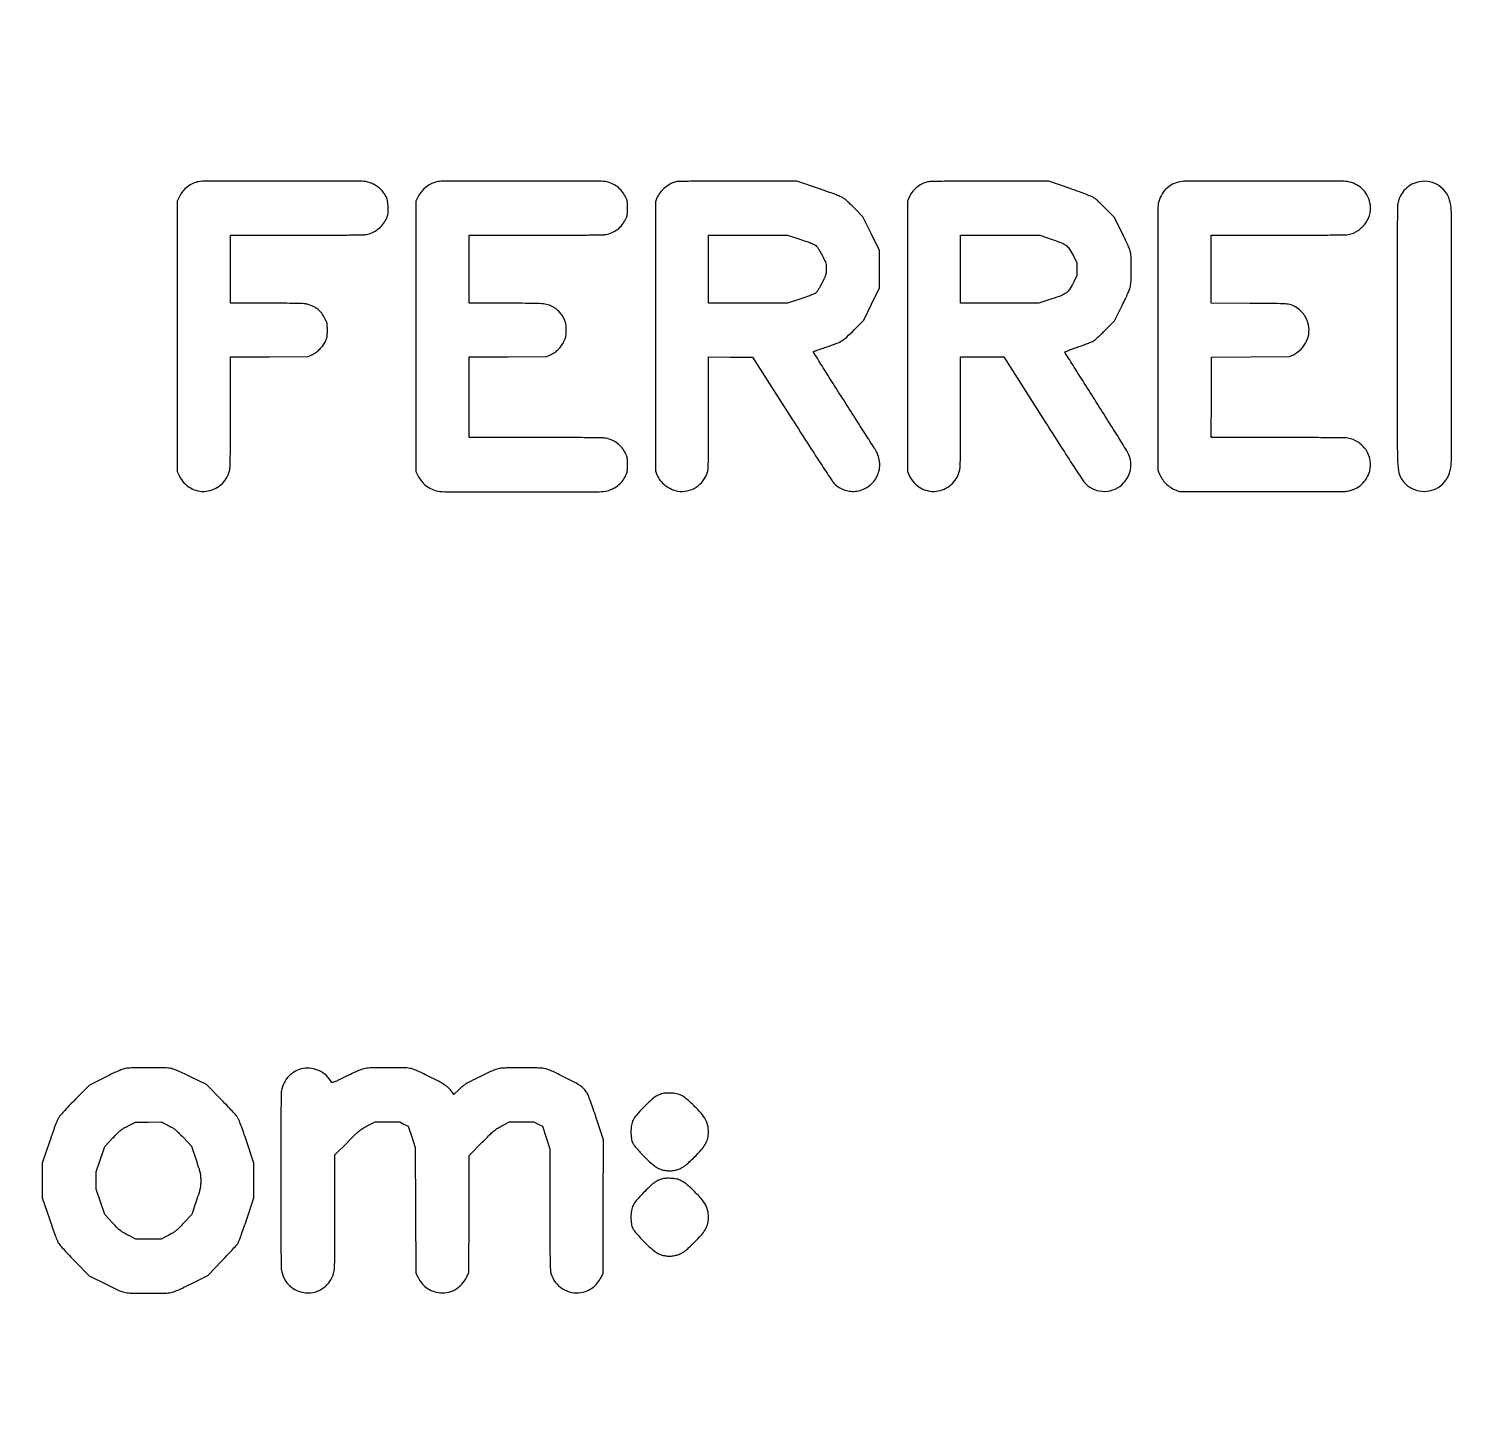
# Model space of a CAD drawing. Extents: x 980 to 25457, y 984 to 49020.
# Drawn here: x 18091 to 20272, y 40651 to 42737 of the extents above; entities that cross this region are included whole.
import ezdxf

# ---------------------------------------------------------------- set-up
doc = ezdxf.new("R2010")
doc.units = 0

msp = doc.modelspace()

# ---------------------------------------------------------------- linework, layer by layer
for points in [[(25353.176636, 36563.461695, -0.000001), (25352.040197, 20064.737908)], [(981.025332, 39243.286233, 0.000001), (980.725995, 36638.380945, 0.000022), (980.440705, 32466.957132, 0.000002), (980.203828, 20941, 0.000003), (980.107189, 12237.212398, 0.000012), (980.209361, 6804.802998)], [(1083.221486, 6831.128539, -0.000012), (1083.127559, 12273.089819, -0.000003), (1083.236026, 20942, -0.000002), (1083.488164, 32350.921193, -0.000022), (1083.779877, 36579.793336, -0.000001), (1084.083373, 39239.060792, -0.032823)], [(1895.500479, 7922.608607, -0.000003), (1895.516153, 10549.853821, -0.000001), (1895.574114, 14934.526042, -0.000001), (1895.654924, 19974.475505, -0.000001), (1895.750479, 25038.650259)], [(25455.283853, 8026.2, 0.000006), (25455.447111, 13939.785085, 0.000004), (25455.5, 20957, 0.000003), (25455.451202, 30583.274766, 0.000015), (25455.249846, 35648.33495)], [(23837.04827, 49018.908979, 0.000001), (21675.802621, 49019.17901, 0.000024), (18681.279442, 49019.402857, 0.000005), (13233.5, 49019.49605, 0.000002), (9165.520775, 49019.509787, 0.000004), (5739.221875, 49019.480206)], [(24540.017364, 25078.057967, 0.000003), (24540.072189, 18212.977995, 0.000025)], [(1792.666637, 28542.695892, 0.000006), (1792.411049, 24569.503036, 0.000003), (1792.195825, 19883.965567, 0.000004), (1792.047621, 15244.749166, 0.000006), (1792, 11426.463451)], [(24642.699465, 18970.575659, 0.000004), (24643, 25073.957926)], [(23728.367996, 45337.206403, 0.000002), (23728.354216, 42876.105371, 0.000002), (23728.361756, 40416.175094, 0.019036)], [(2708.027317, 40429.777448, 0.000002), (2708.046285, 42874.87655, 0.000002), (2708.048936, 45320.157135, 0.014115)], [(23830.974531, 40438.62303, -0.000002), (23830.960256, 42874.830485, -0.000002), (23830.963185, 45310.710508, -0.013332)], [(13824.671875, 46783.53447, -0.00001), (15406.434288, 46783.581334, -0.000006), (17284.5, 46783.575087, -0.000006), (20407.841099, 46783.489704, -0.000086)], [(22188.118441, 46885.898062, 0.000002), (21154.696275, 46886.184515, 0.00005)], [(11948.415956, 46444.603584, 0.000002), (11948.240306, 45424.10039, 0.000048)], [(22164.7084, 37341.415556, -0.000002), (21019.046627, 37341.238715, -0.000042), (19548.368716, 37341.140756, -0.000012), (17271, 37341.236673, -0.000007), (14300.26361, 37341.473702, -0.000076)], [(12051.548069, 39716.029399, -0.00001), (12051.5, 42063, -0.000006), (12051.536126, 44876.122581, -0.000097)], [(14149.329828, 37238.536381, 0.000006), (17280.5, 37238.5, 0.000006), (20411.670172, 37238.536381, 0.000086), (21509.821667, 37238.750856, 0.000015), (22182.096692, 37239.018314, 0.0299)], [(22508.880463, 44165.819171, -0.000013), (22508.780506, 42053, -0.000007), (22508.543026, 39306.679332, -0.000092)], [(11948.14474, 44107.371698, 0.000013), (11948.246262, 42052.5, 0.000007), (11948.492302, 39326.436677, 0.00009)], [(22508.594957, 46441.130711, -0.000003), (22508.777433, 45460.46859, -0.000051)], [(19747.966021, 46886.42952, 0.00001), (17285.5, 46886.561405, 0.000015), (15404.375221, 46886.565599, 0.000025), (13819.1125, 46886.440676)], [(12052.00554, 37671.867799, -0.000004), (12051.750672, 38512.850261, -0.000064)], [(13126.940203, 37341.762377, -0.000008), (12380.837768, 37342.071856, -0.035149)], [(22508.256547, 38296.377045, -0.000013), (22507.9475, 37668.226609, -0.037335)]]:
    msp.add_lwpolyline(points, format="xyb")
for points in [[(18348.184638, 42505.881916, 0.064049), (18339.187496, 42503.16983, 0.05846), (18330.862732, 42498.208127, 0.057955), (18323.848318, 42491.405765, 0.060724), (18318.709284, 42483.275265), (18315.5, 42476.5), (18315.5, 42272), (18315.5, 42067.5), (18318.709284, 42060.724735, 0.153661), (18335.324388, 42042.793023, 0.156582), (18359.081473, 42037.781252, 0.155103), (18381.482409, 42047.530328, 0.15056), (18394.467091, 42068.534962, 0.053773), (18395.333842, 42074.374092, 0.005681), (18395.727726, 42088.163326, 0.003755), (18395.949308, 42111.043803, 0.000543), (18396, 42157.679505), (18396, 42240.938812), (18454.772553, 42241.219406), (18513.545105, 42241.5), (18520.112012, 42244.733628, 0.046593), (18525.978397, 42248.335818, 0.037443), (18531.554854, 42253.213424, 0.037508), (18536.33068, 42258.856889, 0.047309), (18539.804113, 42264.747356, 0.023543), (18541.273172, 42268.309421, 0.045073), (18542.04973, 42271.300666, 0.033216), (18542.404895, 42274.931449, 0.007776), (18542.5, 42281.046447, 0.007789), (18542.396866, 42287.666679, 0.043375), (18541.979516, 42291.191637, 0.050643), (18540.981631, 42294.353076, 0.012948), (18538.727657, 42299.231127, 0.047949), (18533.963572, 42306.9226, 0.060641), (18528.135882, 42312.914355, 0.060076), (18520.994359, 42317.373211, 0.045863), (18512.320401, 42320.504764, 0.049456), (18507.205398, 42321.309103, 0.008162), (18497.211071, 42321.717282, 0.005187), (18481.15201, 42321.944062, 0.000937), (18451.289901, 42322), (18396, 42322), (18396, 42373.5), (18396, 42425), (18495.816341, 42425, 0.000681), (18540.884647, 42425.061366, 0.001893), (18572.547408, 42425.26747, 0.001105), (18596.223896, 42425.563577, 0.042045), (18601.519745, 42426.088283, 0.059529), (18610.695906, 42428.944053, 0.058537), (18618.997617, 42433.893004, 0.058055), (18625.984661, 42440.674809, 0.05676), (18631.28685, 42448.930135, 0.01745), (18633.119112, 42453.004257, 0.049431), (18634.006277, 42455.988603, 0.039874), (18634.387557, 42459.426171, 0.008382), (18634.472257, 42465.477998, 0.029558), (18633.933565, 42474.174268, 0.058092), (18632.308539, 42480.901574, 0.061455), (18629.254273, 42486.828559, 0.037097), (18624.323891, 42493.016876, 0.04024), (18619.180823, 42497.74569, 0.04098), (18613.376597, 42501.557648, 0.041395), (18607.086801, 42504.339782, 0.042923), (18600.5, 42506.007061, 0.040495), (18589.634604, 42506.891042, 0.000182), (18474.311313, 42506.875923, 0.000181), (18358.93979, 42506.777035, 0.040932)], [(18709.715042, 42505.960279, 0.06318), (18700.64469, 42503.226264, 0.057706), (18692.238031, 42498.252687, 0.057068), (18685.107485, 42491.427329, 0.059014), (18679.796871, 42483.238951), (18676.5, 42476.542055), (18676.5, 42272), (18676.5, 42067.457945), (18679.796871, 42060.761049, 0.057735), (18685.189704, 42052.399296, 0.060101), (18692.28727, 42045.618389, 0.060524), (18700.745523, 42040.75721, 0.060039), (18710.144597, 42038.046366, 0.040002), (18722.616522, 42037.035158, 0.000244), (18836.525798, 42036.983565, 0.000244), (18950.432551, 42037.043146, 0.039982), (18962.910255, 42038.0552, 0.059956), (18972.445611, 42040.803542, 0.060973), (18980.99796, 42045.725122, 0.061018), (18988.105537, 42052.560303, 0.060204), (18993.390633, 42060.938252, 0.018147), (18995.15111, 42065.030891, 0.047455), (18996.019735, 42068.108292, 0.037227), (18996.400957, 42071.696592, 0.007856), (18996.5, 42078, 0.007856), (18996.400957, 42084.303408, 0.037227), (18996.019735, 42087.891708, 0.047455), (18995.15111, 42090.969109, 0.018147), (18993.390633, 42095.061748, 0.059311), (18988.220693, 42103.289565, 0.05949), (18981.26834, 42110.064416, 0.059361), (18972.901342, 42115.02366, 0.058582), (18963.566341, 42117.905517, 0.041919), (18958.21041, 42118.435404, 0.001131), (18934.563544, 42118.732485, 0.001902), (18902.803662, 42118.938796, 0.000673), (18857.316341, 42119), (18757, 42119), (18757, 42179.969406), (18757, 42240.938812), (18815.772553, 42241.219406), (18874.545105, 42241.5), (18881.033144, 42244.694802, 0.041838), (18886.932264, 42248.240443, 0.040211), (18892.243479, 42252.76139, 0.040213), (18896.762327, 42258.073955, 0.041852), (18900.305198, 42263.973616, 0.018247), (18902.149257, 42268.095679, 0.051011), (18903.029987, 42271.132923, 0.038256), (18903.405698, 42274.73852, 0.006905), (18903.497061, 42281.484207, 0.006893), (18903.405279, 42288.014802, 0.034496), (18903.051725, 42291.655687, 0.048949), (18902.256305, 42294.603147, 0.023668), (18900.701777, 42298.192212, 0.03752), (18897.517509, 42303.613605, 0.033008), (18893.431324, 42308.749463, 0.033994), (18888.871748, 42313.124795, 0.049638), (18884.273483, 42316.254635, 0.055607), (18876.065415, 42319.603034, 0.049186), (18866.972759, 42321.238271, 0.018429), (18851.930642, 42321.882336, 0.001484), (18812.289901, 42322), (18757, 42322), (18757, 42373.5), (18757, 42425), (18857.316341, 42425, 0.000674), (18902.765293, 42425.061239, 0.001899), (18934.538162, 42425.267512, 0.001125), (18958.214509, 42425.564415, 0.041878), (18963.566341, 42426.093268, 0.056627), (18972.985771, 42428.958994, 0.060642), (18981.288628, 42433.819399, 0.061016), (18988.141502, 42440.499381, 0.058548), (18993.290716, 42448.724735, 0.017059), (18995.123168, 42452.961063, 0.047706), (18996.012748, 42456.068704, 0.038026), (18996.400019, 42459.659192, 0.007857), (18996.5, 42466.021027, 0.007647), (18996.40167, 42472.44967, 0.039671), (18996.012529, 42475.976624, 0.050195), (18995.10681, 42479.017351, 0.016918), (18993.203129, 42483.238951, 0.058721), (18987.780103, 42491.611363, 0.060582), (18980.609716, 42498.395119, 0.060491), (18972.012052, 42503.270506, 0.058238), (18962.387058, 42506.024327, 0.040504), (18952.078062, 42506.864911, 0.000162), (18835.989365, 42506.873096, 0.000158), (18719.801987, 42506.806823, 0.041444)], [(19071.594299, 42505.961026, 0.071741), (19062.294174, 42502.953434, 0.055078), (19053.27185, 42497.220443, 0.055177), (19045.735788, 42489.670071, 0.072773), (19040.834787, 42481.28458), (19038.5, 42475.5), (19038.5, 42272), (19038.5, 42068.5), (19040.834787, 42062.71542, 0.072615), (19045.855873, 42054.118256, 0.058773), (19053.460834, 42046.597837, 0.058173), (19062.697183, 42040.983371, 0.067677), (19072.523975, 42037.999259, 0.094473), (19086.734997, 42038.407414, 0.089146), (19100.121404, 42043.987141, 0.088177), (19110.842008, 42053.947256, 0.089799), (19117.390878, 42066.931501, 0.06111), (19118.322599, 42072.494281, 0.00649), (19118.729128, 42085.644724, 0.003986), (19118.951809, 42108.019052, 0.000495), (19119, 42156.694982), (19119, 42241.026961), (19152.143342, 42240.763481), (19185.286685, 42240.5), (19244.901522, 42147.279862, 0.000884), (19271.144064, 42106.40363, 0.002186), (19290.569538, 42076.550644, 0.001194), (19305.628895, 42053.746168, 0.047988), (19309.397788, 42049.103773, 0.063365), (19316.492164, 42043.524543, 0.055663), (19325.068128, 42039.605539, 0.055708), (19334.289961, 42037.677273, 0.063711), (19343.289132, 42037.96916, 0.120801), (19361.697992, 42045.754721, 0.124854), (19374.149386, 42061.094885, 0.125079), (19377.770099, 42080.492068, 0.121492), (19371.762388, 42099.5, 0.00486), (19369.447145, 42103.212236, 0.000077), (19356.107918, 42124.137133, 0.000204), (19340.587768, 42148.453005, 0.000135), (19322.755365, 42176.349815, -0.001246), (19305.195129, 42203.955768, -0.00207), (19290.548868, 42227.321511, -0.000175), (19277.551187, 42248.265685, -0.361197), (19277.649815, 42248.974999, -0.098479), (19278.37757, 42249.414291, -0.001292), (19283.390883, 42251.211262, -0.003662), (19289.231483, 42253.239699, -0.002389), (19296, 42255.498992, 0.009749), (19311.937623, 42261.080926, 0.047938), (19320.500439, 42265.24034, 0.050549), (19327.908454, 42270.860271, 0.011599), (19339.161201, 42281.841996), (19353.5, 42296.5), (19365.5, 42320.86322), (19377.5, 42345.22644), (19377.5, 42373.520253), (19377.5, 42401.814067), (19364.775214, 42427.396313), (19352.050427, 42452.978559), (19340.46561, 42464.908552, 0.006885), (19335.634543, 42469.748394, 0.007003), (19330.698851, 42474.425729, 0.006838), (19326.297158, 42478.371598, 0.02852), (19323.485107, 42480.554697, 0.045932), (19319.290029, 42482.908532, 0.012321), (19312.226825, 42485.852279, 0.008499), (19301.726622, 42489.723782, 0.002422), (19285.29471, 42495.377865), (19252.5, 42506.484882), (19164.5, 42506.642841, 0.0009), (19130.418011, 42506.642647, 0.001383), (19100.90895, 42506.507716, 0.000445), (19075.350036, 42506.297415, 0.040127)], [(19452.184638, 42505.902335, 0.063344), (19443.165595, 42503.160688, 0.058336), (19434.84331, 42498.192766, 0.057923), (19427.841181, 42491.397253, 0.060646), (19422.709284, 42483.275265), (19419.5, 42476.5), (19419.5, 42272), (19419.5, 42067.5), (19422.709284, 42060.724735, 0.153661), (19439.324388, 42042.793023, 0.156582), (19463.081473, 42037.781252, 0.155103), (19485.482409, 42047.530328, 0.15056), (19498.467091, 42068.534962, 0.053777), (19499.333875, 42074.374638, 0.005679), (19499.727734, 42088.168347, 0.003754), (19499.949311, 42111.056448, 0.000543), (19500, 42157.710099), (19500, 42241), (19532.803695, 42241), (19565.60739, 42241), (19625.04408, 42147.25, 0.000827), (19652.173388, 42104.614724, 0.002378), (19671.183552, 42075.157743, 0.001434), (19685.445195, 42053.424274, 0.052468), (19689.22502, 42048.82989, 0.103623), (19702.467828, 42040.322709, 0.097757), (19718.296893, 42037.611893, 0.098109), (19733.921583, 42041.120243, 0.105222), (19746.587665, 42050.280574, 0.064982), (19753.285546, 42059.962351, 0.072771), (19756.958339, 42070.680308, 0.073685), (19757.381543, 42081.886831, 0.069092), (19754.575548, 42093, 0.04173), (19752.576732, 42096.947639, 0.000641), (19739.145547, 42118.688534, 0.001712), (19723.416747, 42143.88257, 0.001132), (19705.18018, 42172.726923, -0.000404), (19687.078364, 42201.266056, -0.000661), (19671.794346, 42225.476536, -0.000053), (19658.108336, 42247.224481, -0.083693), (19657.757692, 42248.066522, -0.365477), (19658.065541, 42248.667783, -0.003165), (19663.200049, 42250.78117, -0.008737), (19669.40811, 42253.165282, -0.004957), (19677, 42255.844683, 0.00467), (19684.795923, 42258.591067, 0.005566), (19692.09375, 42261.33116, 0.00485), (19698.192768, 42263.767273, 0.035715), (19701, 42265.162005, 0.045058), (19703.506046, 42266.960828, 0.006663), (19708.170535, 42271.101269, 0.007466), (19713.557696, 42276.162451, 0.00636), (19719.091182, 42281.65692), (19732.682363, 42295.5), (19744.162967, 42318.5, 0.004224), (19749.217869, 42328.844692, 0.00836), (19753.020894, 42337.151129, 0.009384), (19755.698175, 42343.593372, 0.044664), (19756.821785, 42347.416781, 0.042871), (19757.716056, 42355.449606, 0.005285), (19757.974021, 42373.102931, 0.005445), (19757.853245, 42390.737938, 0.040095), (19757.030758, 42399.11351, 0.050137), (19756.018281, 42402.658179, 0.008365), (19753.289115, 42409.201654, 0.007956), (19749.452073, 42417.617242, 0.004136), (19744.41137, 42428), (19732.761224, 42451.5), (19719.630612, 42464.841998, 0.004773), (19714.283091, 42470.172843, 0.005482), (19709.073693, 42475.157194, 0.004961), (19704.572112, 42479.287713, 0.031242), (19702.130894, 42481.221986, 0.053523), (19698.756566, 42483.06821, 0.005942), (19690.593729, 42486.345746, 0.006232), (19679.707897, 42490.411769, 0.002982), (19665.630894, 42495.376124), (19633.5, 42506.492273), (19545.5, 42506.649652, 0.000959), (19511.227689, 42506.645208, 0.00149), (19481.668901, 42506.496584, 0.000522), (19456.249688, 42506.266484, 0.039644)], [(19832, 42505.865637, 0.080903), (19820.515032, 42502.011767, 0.075205), (19810.519206, 42494.6417, 0.074416), (19803.066357, 42484.564101, 0.076504), (19798.978155, 42472.839649, 0.044578), (19798.497915, 42467.729318, 0.000242), (19798.294064, 42418.223999, 0.000899), (19798.17917, 42355.658271, 0.000342), (19798.235452, 42268.445465), (19798.5, 42069.5), (19800.833938, 42063.717689, 0.051037), (19804.870762, 42056.06896, 0.050484), (19810.386056, 42049.365877, 0.050068), (19817.179566, 42043.856775, 0.048566), (19825, 42039.742877), (19830.5, 42037.5), (19954.5, 42037.217162, 0.000604), (20006.61165, 42037.16127, 0.001285), (20046.927791, 42037.270372, 0.000506), (20079.438265, 42037.47483, 0.036551), (20084.773351, 42037.904545, 0.070732), (20096.360125, 42041.4212, 0.074354), (20106.290042, 42047.98864, 0.074287), (20113.871299, 42057.179419, 0.070416), (20118.605073, 42068.350189, 0.109691), (20119.287126, 42084.691615, 0.103731), (20113.047462, 42100.155493, 0.102148), (20101.01503, 42111.98662, 0.103123), (20085.320768, 42118.035116, 0.03778), (20080.638178, 42118.442637, 0.000561), (20053.050086, 42118.723038, 0.001448), (20019.847301, 42118.927073, 0.000798), (19979.242254, 42118.994208), (19878.984508, 42119), (19879.242254, 42179.75), (19879.5, 42240.5), (19938.5, 42241), (19997.5, 42241.5), (20003.192212, 42244.295283, 0.083939), (20015.116619, 42252.879817, 0.088438), (20023.301052, 42264.768142, 0.090002), (20026.780548, 42278.568105, 0.090837), (20025.170865, 42292.663373, 0.057214), (20021.400815, 42301.356823, 0.056532), (20015.746307, 42309.008234, 0.056237), (20008.49109, 42315.232494, 0.055494), (20000, 42319.7162, 0.073006), (19995.567515, 42320.750322, 0.012637), (19986.947973, 42321.252354, 0.006276), (19971.878529, 42321.559112, 0.000687), (19937.25, 42321.781712), (19879, 42322.076114), (19879, 42373.538057), (19879, 42425), (19979.86351, 42425, 0.000735), (20022.774127, 42425.063065, 0.00163), (20055.478482, 42425.265843, 0.000706), (20081.487838, 42425.548657, 0.043082), (20086.11351, 42426.00528, 0.101272), (20101.076867, 42432.092536, 0.095996), (20112.77903, 42443.660385, 0.097848), (20119.159142, 42458.555653, 0.110016), (20119.010757, 42474.115385, 0.070949), (20114.480223, 42485.784154, 0.076797), (20106.95834, 42495.370668, 0.07693), (20096.906338, 42502.227644, 0.071545), (20085, 42505.939962, 0.039737), (20073.376715, 42506.871385, 0.000206), (19958.455372, 42506.885078, 0.000204), (19843.465236, 42506.80447, 0.040319)], [(20194.185989, 42505.881721, 0.079324), (20182.553402, 42501.986705, 0.076985), (20172.576832, 42494.634654, 0.075989), (20165.190928, 42484.512331, 0.074253), (20161.093268, 42472.566341, 0.043858), (20160.537465, 42466.705204, 0.000383), (20160.26297, 42421.850784, 0.001041), (20160.067092, 42361.966862, 0.00032), (20160.017364, 42271.566341, 0.000258), (20160.105176, 42126.323503, 0.00697), (20160.684465, 42087.859508, 0.02631), (20162.267307, 42068.506375, 0.102391), (20166.23459, 42057.229488, 0.049765), (20171.328327, 42050.413728, 0.054762), (20177.521914, 42044.980058, 0.054215), (20184.804481, 42040.978884, 0.047163), (20193.124221, 42038.40696, 0.098778), (20208.727798, 42038.272096, 0.098727), (20223.191782, 42044.134748, 0.098367), (20234.340522, 42055.11992, 0.097287), (20240.498046, 42069.574026, 0.052057), (20242.08118, 42084.633932, 0.000171), (20242.151431, 42271.970416, 0.000171), (20242.093291, 42459.30962, 0.052079), (20240.511104, 42474.363566, 0.095099), (20234.53001, 42488.573241, 0.096633), (20223.7393, 42499.465805, 0.096516), (20209.633803, 42505.512693, 0.094616)], [(19258.499405, 42418.377365, -0.003892), (19268.793664, 42414.879558, -0.015077), (19275.089013, 42412.470509, -0.023956), (19279.218199, 42410.508716, -0.06521), (19281.844189, 42408.627365, -0.053813), (19283.514672, 42406.689244, -0.011781), (19285.931714, 42403.00233, -0.012001), (19288.564462, 42398.536866, -0.010614), (19291.094189, 42393.765377, -0.005441), (19294.751728, 42386.296703, -0.038554), (19296.200772, 42382.532143, -0.05508), (19296.819417, 42379.138572, -0.01757), (19297, 42374.001097, -0.018632), (19296.806493, 42368.810164, -0.056198), (19296.149794, 42365.335602, -0.036747), (19294.603919, 42361.37978, -0.004632), (19290.564648, 42353.129012, -0.008807), (19287.750552, 42347.751787, -0.012886), (19285.070596, 42343.130568, -0.013125), (19282.712481, 42339.511987, -0.066973), (19281.101193, 42337.738602, -0.069912), (19278.817437, 42336.307088, -0.00979), (19273.675182, 42334.128521, -0.009758), (19266.863403, 42331.551789, -0.005098), (19258.28595, 42328.595311), (19238.49881, 42322), (19178.749405, 42322), (19119, 42322), (19119, 42373.5), (19119, 42425), (19178.749405, 42425), (19238.49881, 42425)], [(19638.558893, 42418.571972, -0.011618), (19653.077984, 42413.203343, -0.070497), (19660.025979, 42409.242073, -0.088104), (19664.890175, 42403.87312, -0.023393), (19670.590921, 42393.766657), (19676, 42383.033313), (19676, 42373.5), (19676, 42363.966687), (19670.590921, 42353.233343, -0.023385), (19664.866093, 42343.083806, -0.090613), (19660.009362, 42337.776081, -0.070849), (19653.01219, 42333.884662, -0.010862), (19637.979738, 42328.493226), (19618.557675, 42322), (19559.278838, 42322), (19500, 42322), (19500, 42373.5), (19500, 42425), (19559.924761, 42425), (19619.849523, 42425)], [(18237, 41164.910574, 0.051963), (18233.217032, 41163.911666, 0.011862), (18227.074222, 41161.417337, 0.009369), (18218.691905, 41157.591503, 0.003524), (18207.096599, 41151.933532), (18182.693198, 41139.81211), (18161.596599, 41118.332549, 0.00358), (18153.248966, 41109.710765, 0.00445), (18145.616279, 41101.569759, 0.003647), (18139.32444, 41094.637246, 0.033388), (18136.820521, 41091.43052, 0.045327), (18134.508084, 41087.253398, 0.011907), (18131.58867, 41080.175212, 0.008408), (18127.778389, 41069.755257, 0.002518), (18122.320521, 41053.754026), (18111.5, 41021.5), (18111.5, 40995.5), (18111.5, 40969.5), (18122.253328, 40937.448384, 0.003068), (18127.052719, 40923.429107, 0.006105), (18131.057017, 40912.397075, 0.006064), (18134.315005, 40904.059583, 0.045629), (18136.253328, 40900.298296, 0.03955), (18138.559388, 40897.240099, 0.003712), (18144.861915, 40890.233922, 0.004743), (18152.529141, 40881.995221, 0.003713), (18161, 40873.196153), (18182.5, 40851.192481), (18207, 40839.05474, 0.003324), (18219.134935, 40833.143017, 0.010316), (18227.42593, 40829.380167, 0.014576), (18233.390045, 40827.023787, 0.047448), (18237.5, 40825.964292, 0.036577), (18246.874725, 40825.171676, 0.00282), (18272.148342, 40825.030531, 0.002588), (18297.591442, 40825.163649, 0.041881), (18306.11351, 40825.968138, 0.051241), (18309.735444, 40827.010533, 0.008159), (18316.545868, 40829.881399, 0.007712), (18325.413826, 40833.955705, 0.003777), (18336.591261, 40839.405502), (18361.682523, 40851.874727), (18383.635157, 40874.687364, 0.002717), (18392.196287, 40883.681186, 0.003788), (18399.750572, 40891.826913, 0.002324), (18406.018117, 40898.753089, 0.048638), (18407.669042, 40901, 0.045867), (18408.884843, 40903.550667, 0.001918), (18412.333414, 40913.01875, 0.003301), (18416.307606, 40924.294616, 0.002339), (18420.625147, 40937), (18431.5, 40969.5), (18431.5, 40995.5), (18431.5, 41021.5), (18421.126087, 41052.5, 0.002849), (18416.940837, 41064.773772, 0.003662), (18412.945526, 41076.009375, 0.002817), (18409.477236, 41085.376576, 0.031512), (18407.844989, 41089, 0.050703), (18405.378627, 41092.703037, 0.010732), (18400.312925, 41098.592468, 0.008549), (18392.919171, 41106.546508, 0.003142), (18382.218902, 41117.531013), (18359.5, 41140.562027), (18335.5, 41152.318965, 0.003486), (18323.748867, 41157.97427, 0.010185), (18315.538736, 41161.652508, 0.014011), (18309.570892, 41163.986535, 0.04672), (18305.5, 41165.032159, 0.037425), (18296.644282, 41165.770938, 0.002548), (18271.381122, 41165.854819, 0.002633), (18246.182415, 41165.67741, 0.035521)], [(18506.185989, 41164.892678, 0.079869), (18494.373268, 41160.896721, 0.078272), (18484.315552, 41153.379868, 0.077461), (18476.974859, 41143.056918, 0.075813), (18473.055782, 41130.913871, 0.037678), (18472.564394, 41125.182737, 0.000631), (18472.279555, 41093.349507, 0.001378), (18472.076663, 41052.182296, 0.000543), (18472.015108, 40995.5, 0.000543), (18472.076663, 40938.817704, 0.001378), (18472.279555, 40897.650493, 0.000631), (18472.564394, 40865.817263, 0.037678), (18473.055782, 40860.086129, 0.071241), (18476.80757, 40848.089217, 0.078685), (18483.693256, 40838.075736, 0.079027), (18493.307182, 40830.711838, 0.072715), (18505.00641, 40826.431524, 0.100274), (18520.992179, 40826.340713, 0.100718), (18535.725026, 40832.482292, 0.100033), (18546.960426, 40843.938293, 0.097521), (18552.992348, 40858.959652, 0.043183), (18553.444426, 40863.415607, 0.000914), (18553.731436, 40885.544274, 0.001897), (18553.935972, 40913.377666, 0.000889), (18554, 40949.396107), (18554, 41034.519234), (18573.25, 41053.67378, -0.002459), (18585.790767, 41066.030239, -0.02283), (18591.471803, 41071.088037, -0.03965), (18596.417094, 41074.489606, -0.015454), (18603.733343, 41078.414163), (18614.966687, 41084), (18633.46441, 41084), (18651.962132, 41084), (18658.295181, 41080.877032), (18664.62823, 41077.754065), (18670.064115, 41061.627032), (18675.5, 41045.5), (18676, 40950.5), (18676.5, 40855.5), (18679.609367, 40848.938252, 0.059853), (18684.878783, 40840.572175, 0.061297), (18691.942511, 40833.767651, 0.06081), (18700.499657, 40828.83629, 0.057292), (18710.16476, 40825.984996, 0.086648), (18722.973116, 40825.990766, 0.082833), (18735.241389, 40830.311243, 0.080584), (18745.71482, 40838.519127, 0.075859), (18753.31502, 40849.776671), (18756.5, 40856.5), (18756.770623, 40945), (18757.041247, 41033.5), (18776.770623, 41053.325619, -0.002379), (18789.498436, 41065.994367, -0.021555), (18795.315431, 41071.254929, -0.038782), (18800.252381, 41074.739227, -0.017281), (18807.233343, 41078.575619), (18817.966687, 41084), (18836.46441, 41084), (18854.962132, 41084), (18861.292843, 41080.878185), (18867.623554, 41077.756371), (18873.311777, 41060.59776), (18879, 41043.43915), (18879, 40951.901076, 0.000448), (18879.04754, 40898.884168, 0.0037), (18879.269229, 40874.769839, 0.005838), (18879.669624, 40860.609347, 0.062099), (18880.609122, 40854.931501, 0.090436), (18887.221477, 40841.862441, 0.08821), (18898.069759, 40831.835931, 0.089483), (18911.563476, 40826.264059, 0.09668), (18925.776831, 40825.974824, 0.058271), (18935.28254, 40828.799286, 0.060021), (18943.777644, 40833.721338, 0.059848), (18950.880893, 40840.534903, 0.057349), (18956.28685, 40848.930385), (18959.5, 40855.456495), (18959.773192, 40956.323895), (18960.046384, 41057.191296), (18949.01324, 41090.415559, 0.00321), (18944.473565, 41103.798067, 0.004815), (18940.324008, 41115.414278, 0.00351), (18936.768699, 41124.867133, 0.050393), (18935.152001, 41128.069911, 0.050804), (18930.459856, 41133.996262, 0.048928), (18924.613839, 41138.938426, 0.029628), (18915.686137, 41144.348311, 0.006608), (18899.803392, 41152.463045, 0.00331), (18887.728898, 41158.333062, 0.012039), (18879.948366, 41161.824533, 0.018752), (18874.374546, 41163.924013, 0.042517), (18870, 41164.98411, 0.027237), (18866.030926, 41165.375555, 0.003495), (18857.478125, 41165.690912, 0.004078), (18847.314188, 41165.911602, 0.003389), (18836.5, 41165.984892, 0.003389), (18825.685812, 41165.911602, 0.004078), (18815.521875, 41165.690912, 0.003495), (18806.969074, 41165.375555, 0.027237), (18803, 41164.98411, 0.042496), (18798.626781, 41163.92453, 0.018759), (18793.056265, 41161.826744, 0.012048), (18785.282386, 41158.338637, 0.003315), (18773.22262, 41152.475977, 0.002823), (18758.936068, 41145.312669, 0.019928), (18752.157063, 41141.518422, 0.034193), (18747.301044, 41138.062845, 0.018894), (18741.846725, 41133.234313), (18733.748209, 41125.5), (18732.180448, 41128, 0.03224), (18731.253599, 41129.285808, 0.008177), (18729.583976, 41131.246542, 0.008304), (18727.59882, 41133.427898, 0.008312), (18725.542932, 41135.541419, 0.040046), (18721.844242, 41138.672922, 0.022609), (18716.916764, 41141.882191, 0.013629), (18709.517101, 41145.971102, 0.003251), (18696.986588, 41152.352936, 0.003422), (18685.220231, 41158.149131, 0.011025), (18677.286054, 41161.776606, 0.016018), (18671.582358, 41164.020018, 0.047158), (18667.5, 41165.055725, 0.035763), (18658.076836, 41165.836985, 0.003058), (18633.829965, 41165.96086, 0.003111), (18609.612418, 41165.785823, 0.034705), (18600, 41164.987787, 0.041239), (18595.704972, 41163.961066, 0.018971), (18590.307546, 41161.960128, 0.012472), (18582.89659, 41158.669296, 0.003654), (18571.678106, 41153.248116, -0.002004), (18559.030744, 41147.084883, -0.017867), (18553.364643, 41144.597189, -0.040133), (18550.198316, 41143.625503, -0.33087), (18548.904879, 41144.205489, 0.07777), (18541.16343, 41154.069118, 0.074929), (18530.686942, 41161.245039, 0.075243), (18518.60274, 41164.993389, 0.079508)], [(19047, 41126.333798, 0.044525), (19041.273024, 41123.675778, 0.033631), (19035.510915, 41119.811353, 0.024762), (19028.856655, 41114.120545, 0.009558), (19020.187059, 41105.609987, 0.015329), (19009.946374, 41094.504002, 0.060641), (19004.763078, 41086.8142, 0.079341), (19002.293328, 41079.198871, 0.038834), (19001.5, 41069, 0.036804), (19002.25048, 41058.818294, 0.087739), (19004.643595, 41051.649224, 0.060351), (19009.910585, 41044.236562, 0.010769), (19021.63507, 41031.897312, 0.009456), (19031.901698, 41021.932293, 0.037035), (19038.779291, 41016.398538, 0.054795), (19044.916361, 41013.093292, 0.043348), (19052.126911, 41010.879362, 0.045806), (19058.115886, 41010.158956, 0.038696), (19064.491689, 41010.472827, 0.037968), (19070.871344, 41011.782276, 0.039857), (19076.872627, 41014.027578, 0.035035), (19080.869288, 41016.251231, 0.027547), (19084.866666, 41019.183253, 0.01806), (19089.832595, 41023.574372, 0.005038), (19097.281832, 41030.801085, 0.014051), (19107.88962, 41041.908727, 0.047574), (19113.864519, 41049.946929, 0.066379), (19117.126226, 41057.419398, 0.050924), (19118.698553, 41066.1972, 0.064096), (19118.120726, 41077.186742, 0.077531), (19114.726068, 41086.928677, 0.057604), (19107.613679, 41097.211171, 0.020034), (19095.178194, 41110.287742, 0.01814), (19085.302307, 41119.200532, 0.056768), (19077.853308, 41124.128855, 0.070631), (19070.429248, 41126.672206, 0.040484), (19061, 41127.695501, 0.01048), (19056.352735, 41127.724399, 0.020558), (19052.660138, 41127.517953, 0.025475), (19049.619413, 41127.064926, 0.036693)], [(18301.859012, 41078.570708, -0.012547), (18308.605532, 41074.972589, -0.039155), (18312.869702, 41072.096957, -0.030132), (18317.183222, 41068.222442, -0.005199), (18324.819551, 41060.320708), (18336.95439, 41047.5), (18343.977195, 41026.499483, -0.002645), (18348.426962, 41012.955404, -0.023231), (18350.083918, 41006.866351, -0.039388), (18350.786254, 41001.900385, -0.015442), (18351, 40994.981, -0.015082), (18350.792261, 40988.095689, -0.039009), (18350.107692, 40983.177541, -0.023648), (18348.496561, 40977.207036, -0.002825), (18344.237368, 40964.202565), (18337.474735, 40943.942096), (18325.111742, 40930.916398, -0.005044), (18317.320308, 40922.871439, -0.029847), (18312.960457, 40918.956833, -0.039195), (18308.670684, 40916.062084, -0.012601), (18301.891031, 40912.44535), (18291.033313, 40907), (18272.00128, 40907), (18252.969247, 40907), (18241.234623, 40912.926563, -0.010389), (18233.84775, 40916.851992, -0.039148), (18229.487777, 40919.755399, -0.032183), (18225.236002, 40923.561054, -0.005434), (18217.6753, 40931.428838), (18205.8506, 40944.004551), (18199.4253, 40963.223438), (18193, 40982.442325), (18193, 40995.5), (18193, 41008.557675), (18199.441799, 41027.825912), (18205.883597, 41047.09415), (18218.052869, 41059.797075, -0.005458), (18225.648521, 41067.554517, -0.029191), (18230.073236, 41071.487705, -0.036847), (18234.4711, 41074.461903, -0.012027), (18241.36107, 41078.198361), (18252.5, 41083.896722), (18271.766657, 41083.948361), (18291.033313, 41084)], [(19046.328848, 40997.11163, 0.040017), (19040.688541, 40994.502287, 0.037762), (19035.41895, 40990.983292, 0.02559), (19029.227749, 40985.602946, 0.007393), (19020.230171, 40976.67713, 0.015207), (19009.957776, 40965.521521, 0.060483), (19004.766355, 40957.817621, 0.079348), (19002.294224, 40950.199562, 0.038875), (19001.5, 40940, 0.036804), (19002.25048, 40929.818294, 0.087739), (19004.643595, 40922.649224, 0.060351), (19009.910585, 40915.236562, 0.010769), (19021.63507, 40902.897312, 0.009456), (19031.901698, 40892.932293, 0.037035), (19038.779291, 40887.398538, 0.054795), (19044.916361, 40884.093292, 0.043348), (19052.126911, 40881.879362, 0.045806), (19058.115886, 40881.158956, 0.038696), (19064.491689, 40881.472827, 0.037968), (19070.871344, 40882.782276, 0.039857), (19076.872627, 40885.027578, 0.035035), (19080.869288, 40887.251231, 0.027547), (19084.866666, 40890.183253, 0.01806), (19089.832595, 40894.574372, 0.005038), (19097.281832, 40901.801085, 0.014051), (19107.88962, 40912.908727, 0.047574), (19113.864519, 40920.946929, 0.066379), (19117.126226, 40928.419398, 0.050924), (19118.698553, 40937.1972, 0.064399), (19118.111774, 40948.229994, 0.077648), (19114.68585, 40958.01625, 0.057864), (19107.52509, 40968.320265, 0.020326), (19095.047207, 40981.35503, 0.017322), (19085.066383, 40990.321903, 0.056245), (19077.658711, 40995.227482, 0.070958), (19070.327625, 40997.745723, 0.040498), (19061, 40998.759341, 0.010197), (19056.056714, 40998.793443, 0.024591), (19052.407616, 40998.564461, 0.030952), (19049.349959, 40998.027862, 0.029435)]]:
    msp.add_lwpolyline(points, format="xyb", close=True)

doc.saveas('drawing.dxf')
